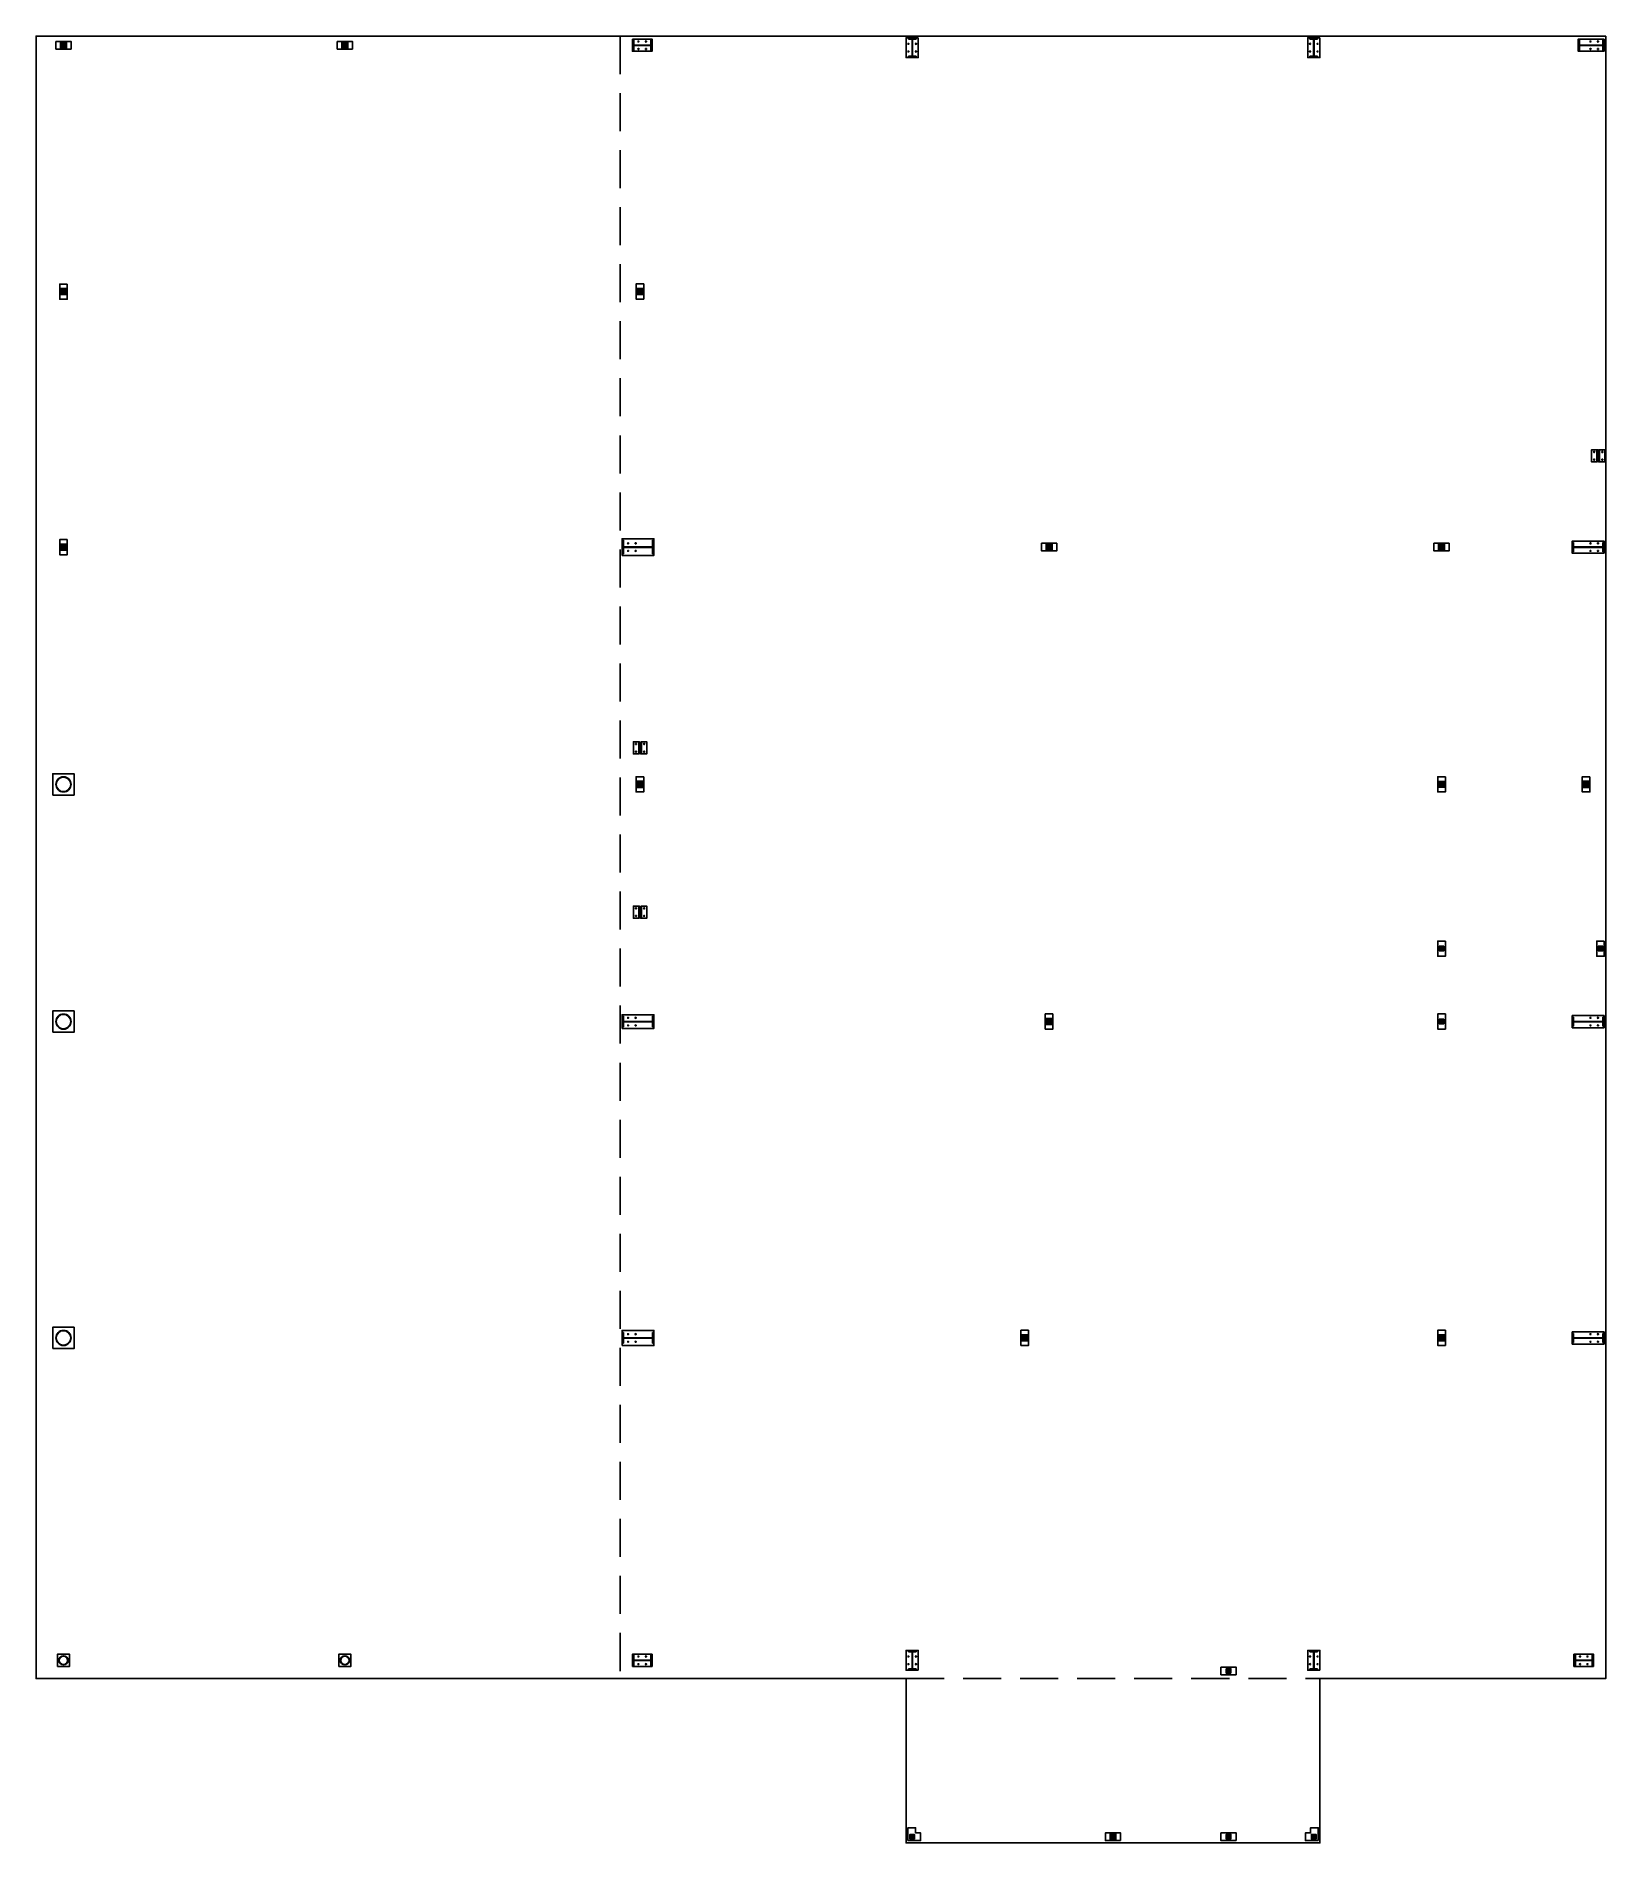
# Model space of a CAD drawing. Header units: inches. Extents: x -46 to 986, y -1176 to 12.
import ezdxf

# ---------------------------------------------------------------- set-up
doc = ezdxf.new("R2010")
doc.units = ezdxf.units.IN
doc.header["$MEASUREMENT"] = 0
doc.linetypes.add('HIDDEN', pattern=[0.375, 0.25, -0.125])
for name, color, linetype in [('Anchor_Bolt_Plan_AnBolt', 131, 'CONTINUOUS'), ('Anchor_Bolt_Plan_BP', 131, 'CONTINUOUS'), ('Anchor_Bolt_Plan_GB', 131, 'CONTINUOUS'), ('Anchor_Bolt_Plan_HSS', 131, 'CONTINUOUS'), ('Anchor_Bolt_Plan_SteelCol', 131, 'CONTINUOUS'), ('Architectural_Floor_Plan_Wall', 251, 'CONTINUOUS')]:
    doc.layers.add(name, color=color, linetype=linetype)

msp = doc.modelspace()

# ---------------------------------------------------------------- hatches: boundary and pattern name
at = {"layer": 'Anchor_Bolt_Plan_HSS'}
for points in [[(-26.1, 4.2), (-26.1, 8.2), (-30.1, 8.2), (-30.1, 4.2)], [(158.9, 4.2), (158.9, 8.2), (154.9, 8.2), (154.9, 4.2)], [(-26.1, -157.8), (-26.1, -153.8), (-30.1, -153.8), (-30.1, -157.8)], [(352.9, -157.8), (352.9, -153.8), (348.9, -153.8), (348.9, -157.8)], [(-26.1, -325.8), (-26.1, -321.8), (-30.1, -321.8), (-30.1, -325.8)], [(879.9, -325.8), (879.9, -321.8), (875.9, -321.8), (875.9, -325.8)], [(352.9, -481.8), (352.9, -477.8), (348.9, -477.8), (348.9, -481.8)], [(879.8, -481.7), (879.8, -477.9), (876.1, -477.9), (876.1, -481.7)], [(974.9, -481.8), (974.9, -477.8), (970.9, -477.8), (970.9, -481.8)], [(876.4, -589.3), (879.4, -589.3), (879.4, -586.3), (876.4, -586.3)], [(980.9, -589.3), (983.9, -589.3), (983.9, -586.3), (980.9, -586.3)], [(621.9, -637.8), (621.9, -633.8), (617.9, -633.8), (617.9, -637.8)], [(876.4, -637.2), (879.4, -637.2), (879.4, -634.2), (876.4, -634.2)], [(605.9, -845.8), (605.9, -841.8), (601.9, -841.8), (601.9, -845.8)], [(879.9, -845.8), (879.9, -841.8), (875.9, -841.8), (875.9, -845.8)], [(739.4, -1064.3), (739.4, -1061.3), (736.4, -1061.3), (736.4, -1064.3)], [(531.4, -1173.3), (531.4, -1170.3), (528.4, -1170.3), (528.4, -1173.3)], [(663.8, -1173.7), (663.8, -1169.9), (660.1, -1169.9), (660.1, -1173.7)], [(739.4, -1173.3), (739.4, -1170.3), (736.4, -1170.3), (736.4, -1173.3)], [(795.4, -1173.3), (795.4, -1170.3), (792.4, -1170.3), (792.4, -1173.3)]]:
    msp.add_hatch(color=256, dxfattribs=at).paths.add_polyline_path(points)
at = {"layer": 'Anchor_Bolt_Plan_SteelCol'}
msp.add_hatch(color=256, dxfattribs=at).paths.add_polyline_path([(621.9, -325.8), (621.9, -321.8), (617.9, -321.8), (617.9, -325.8)])

# ---------------------------------------------------------------- linework, layer by layer
at = {"layer": 'Anchor_Bolt_Plan_AnBolt'}
for centre in [(349.9, 8.7), (349.9, 3.7), (354.9, 8.7), (354.9, 3.7), (527.4, 7.1), (527.4, 2.1), (532.4, 7.1), (532.4, 2.1), (791.4, 7.1), (791.4, 2.1), (796.4, 7.1), (796.4, 2.1), (975.8, 8.7), (975.8, 3.7), (980.8, 8.7), (980.8, 3.7), (978.2, -261.3), (983.6, -261.3), (978.2, -266.3), (983.6, -266.3), (343.1, -321.3), (343.1, -326.3), (348.1, -321.3), (348.1, -326.3), (975.8, -321.3), (975.8, -326.3), (980.8, -321.3), (980.8, -326.3), (348.3, -453.3), (348.3, -458.3), (353.7, -453.3), (353.7, -458.3), (348.3, -561.3), (348.3, -566.3), (353.7, -561.3), (353.7, -566.3), (343.1, -633.3), (343.1, -638.3), (348.1, -633.3), (348.1, -638.3), (975.8, -633.3), (975.8, -638.3), (980.8, -633.3), (980.8, -638.3), (343.1, -841.3), (348.1, -841.3), (975.8, -841.3), (980.8, -841.3), (343.1, -846.3), (348.1, -846.3), (975.8, -846.3), (980.8, -846.3), (349.9, -1053.3), (354.9, -1053.3), (527.4, -1053.3), (532.4, -1053.3), (791.4, -1053.3), (796.4, -1053.3), (968.9, -1053.3), (973.9, -1053.3), (349.9, -1058.3), (354.9, -1058.3), (527.4, -1058.3), (532.4, -1058.3), (791.4, -1058.3), (796.4, -1058.3), (968.9, -1058.3), (973.9, -1058.3)]:
    msp.add_circle(centre, 0.375, dxfattribs=at)
at = {"layer": 'Anchor_Bolt_Plan_BP'}
for p, q in [((980, -267.8), (980, -259.8)), ((981.7, -267.8), (981.7, -259.8)), ((350.1, -459.8), (350.1, -451.8)), ((351.9, -459.8), (351.9, -451.8)), ((350.1, -567.8), (350.1, -559.8)), ((351.9, -567.8), (351.9, -559.8))]:
    msp.add_line(p, q, dxfattribs=at)
for points in [[(-33.1, 8.7), (-23.1, 8.7), (-23.1, 3.7), (-33.1, 3.7)], [(151.9, 8.7), (161.9, 8.7), (161.9, 3.7), (151.9, 3.7)], [(345.9, 10.2), (345.9, 2.2), (358.9, 2.2), (358.9, 10.2)], [(533.9, 11.1), (525.9, 11.1), (525.9, -1.9), (533.9, -1.9)], [(797.9, 11.1), (789.9, 11.1), (789.9, -1.9), (797.9, -1.9)], [(984.8, 10.2), (984.8, 2.2), (967.8, 2.2), (967.8, 10.2)], [(-25.6, -150.8), (-25.6, -160.8), (-30.6, -160.8), (-30.6, -150.8)], [(353.4, -150.7), (353.4, -160.7), (348.4, -160.7), (348.4, -150.7)], [(980.5, -267.8), (980.5, -259.8), (976.5, -259.8), (976.5, -267.8)], [(981.2, -259.8), (985.2, -259.8), (985.2, -267.8), (981.2, -267.8)], [(-25.6, -318.8), (-25.6, -328.8), (-30.6, -328.8), (-30.6, -318.8)], [(339.1, -329.3), (339.1, -318.3), (360.1, -318.3), (360.1, -329.3)], [(984.8, -327.8), (984.8, -319.8), (963.8, -319.8), (963.8, -327.8)], [(614.9, -321.3), (624.9, -321.3), (624.9, -326.3), (614.9, -326.3)], [(872.9, -321.3), (882.9, -321.3), (882.9, -326.3), (872.9, -326.3)], [(350.6, -459.8), (350.6, -451.8), (346.6, -451.8), (346.6, -459.8)], [(351.4, -451.8), (355.4, -451.8), (355.4, -459.8), (351.4, -459.8)], [(-35.1, -486.8), (-21.1, -486.8), (-21.1, -472.8), (-35.1, -472.8)], [(353.4, -474.8), (353.4, -484.8), (348.4, -484.8), (348.4, -474.8)], [(880.4, -474.8), (880.4, -484.8), (875.4, -484.8), (875.4, -474.8)], [(975.4, -474.8), (975.4, -484.8), (970.4, -484.8), (970.4, -474.8)], [(350.6, -567.8), (350.6, -559.8), (346.6, -559.8), (346.6, -567.8)], [(351.4, -559.8), (355.4, -559.8), (355.4, -567.8), (351.4, -567.8)], [(880.4, -582.8), (880.4, -592.8), (875.4, -592.8), (875.4, -582.8)], [(984.9, -582.8), (984.9, -592.8), (979.9, -592.8), (979.9, -582.8)], [(-35.1, -642.8), (-21.1, -642.8), (-21.1, -628.8), (-35.1, -628.8)], [(339.1, -640.3), (339.1, -631.3), (360.1, -631.3), (360.1, -640.3)], [(622.4, -630.7), (622.4, -640.7), (617.4, -640.7), (617.4, -630.7)], [(880.4, -630.7), (880.4, -640.7), (875.4, -640.7), (875.4, -630.7)], [(984.8, -639.8), (984.8, -631.8), (963.8, -631.8), (963.8, -639.8)], [(-35.1, -850.8), (-21.1, -850.8), (-21.1, -836.8), (-35.1, -836.8)], [(339.1, -848.8), (339.1, -838.8), (360.1, -838.8), (360.1, -848.8)], [(606.4, -838.7), (606.4, -848.7), (601.4, -848.7), (601.4, -838.7)], [(880.4, -838.7), (880.4, -848.7), (875.4, -848.7), (875.4, -838.7)], [(984.8, -847.8), (984.8, -839.8), (963.8, -839.8), (963.8, -847.8)], [(-32.1, -1059.8), (-24.1, -1059.8), (-24.1, -1051.8), (-32.1, -1051.8)], [(152.9, -1059.8), (160.9, -1059.8), (160.9, -1051.8), (152.9, -1051.8)], [(345.9, -1059.8), (345.9, -1051.8), (358.9, -1051.8), (358.9, -1059.8)], [(533.9, -1062.3), (525.9, -1062.3), (525.9, -1049.3), (533.9, -1049.3)], [(797.9, -1062.3), (789.9, -1062.3), (789.9, -1049.3), (797.9, -1049.3)], [(977.9, -1059.8), (977.9, -1051.8), (964.9, -1051.8), (964.9, -1059.8)], [(742.9, -1065.3), (732.9, -1065.3), (732.9, -1060.3), (742.9, -1060.3)], [(527.1, -1174.3), (535.4, -1174.3), (535.4, -1169.3), (532.1, -1169.3), (532.1, -1165.9), (527.1, -1165.9)], [(666.9, -1174.3), (656.9, -1174.3), (656.9, -1169.3), (666.9, -1169.3)], [(742.9, -1174.3), (732.9, -1174.3), (732.9, -1169.3), (742.9, -1169.3)], [(796.8, -1174.3), (788.4, -1174.3), (788.4, -1169.3), (791.8, -1169.3), (791.8, -1165.9), (796.8, -1165.9)]]:
    msp.add_lwpolyline(points, close=True, dxfattribs=at)
at = {"layer": 'Anchor_Bolt_Plan_GB', "linetype": 'HIDDEN', "ltscale": 100}
for p, q in [((337.9, 12.2), (337.9, -1067.8)), ((525.9, -1067.8), (797.9, -1067.8))]:
    msp.add_line(p, q, dxfattribs=at)
at = {"layer": 'Anchor_Bolt_Plan_GB'}
msp.add_line((363.9, -1067.8), (472.9, -1067.8), dxfattribs=at)
msp.add_lwpolyline([(985.9, 12.2), (337.9, 12.2), (-46.1, 12.2), (-46.1, -1067.8), (337.9, -1067.8), (525.9, -1067.8), (525.9, -1175.8), (797.9, -1175.8), (797.9, -1067.8), (985.9, -1067.8)], close=True, dxfattribs=at)
at = {"layer": 'Anchor_Bolt_Plan_HSS'}
for points in [[(876.4, -589.3), (879.4, -589.3), (879.4, -586.3), (876.4, -586.3)], [(980.9, -589.3), (983.9, -589.3), (983.9, -586.3), (980.9, -586.3)], [(876.4, -637.2), (879.4, -637.2), (879.4, -634.2), (876.4, -634.2)], [(739.4, -1064.3), (739.4, -1061.3), (736.4, -1061.3), (736.4, -1064.3)], [(528.4, -1173.3), (528.4, -1170.3), (531.4, -1170.3), (531.4, -1173.3)], [(739.4, -1173.3), (739.4, -1170.3), (736.4, -1170.3), (736.4, -1173.3)], [(795.4, -1173.3), (795.4, -1170.3), (792.4, -1170.3), (792.4, -1173.3)]]:
    msp.add_lwpolyline(points, close=True, dxfattribs=at)
for centre, radius in [((-28.1, -479.8), 5), ((-28.1, -479.8), 4.75), ((-28.1, -635.8), 5), ((-28.1, -635.8), 4.75), ((-28.1, -843.8), 5), ((-28.1, -843.8), 4.75), ((-28.1, -1055.8), 3), ((-28.1, -1055.8), 2.75), ((156.9, -1055.8), 3), ((156.9, -1055.8), 2.75)]:
    msp.add_circle(centre, radius, dxfattribs=at)
at = {"layer": 'Anchor_Bolt_Plan_SteelCol'}
for p, q in [((346.9, 9.7), (346.4, 9.7)), ((346.4, 9.7), (346.9, 9.7)), ((346.4, 9.7), (346.4, 2.7)), ((346.4, 2.7), (346.9, 2.7)), ((346.4, 2.7), (346.9, 2.7)), ((346.9, 9.7), (346.9, 6.3)), ((346.9, 6.3), (358, 6.3)), ((346.9, 6), (346.9, 2.7)), ((346.9, 6), (358, 6)), ((358, 9.7), (358.4, 9.7)), ((358, 9.7), (358, 6.3)), ((358, 6), (358, 2.7)), ((358, 2.7), (358.4, 2.7)), ((358.4, 9.7), (358.4, 2.7)), ((527.4, 10.6), (527.4, 10.1)), ((527.4, 10.6), (527.4, 10.1)), ((532.4, 10.6), (527.4, 10.6)), ((529.8, 10.1), (527.4, 10.1)), ((529.8, 10.1), (529.8, -1)), ((530.1, 10.1), (530.1, -1)), ((532.4, 10.1), (530.1, 10.1)), ((532.4, 10.1), (532.4, 10.6)), ((532.4, 10.6), (532.4, 10.1)), ((791.4, 10.6), (791.4, 10.1)), ((791.4, 10.6), (791.4, 10.1)), ((796.4, 10.6), (791.4, 10.6)), ((793.8, 10.1), (791.4, 10.1)), ((793.8, 10.1), (793.8, -1)), ((794.1, 10.1), (794.1, -1)), ((796.4, 10.1), (794.1, 10.1)), ((796.4, 10.1), (796.4, 10.6)), ((796.4, 10.6), (796.4, 10.1)), ((968.7, 9.7), (968.3, 9.7)), ((968.3, 9.7), (968.3, 2.7)), ((968.7, 2.7), (968.3, 2.7)), ((968.7, 9.7), (968.7, 6.3)), ((983.9, 6.3), (968.7, 6.3)), ((968.7, 6), (968.7, 2.7)), ((983.9, 6), (968.7, 6)), ((983.9, 9.7), (984.3, 9.7)), ((983.9, 9.7), (983.9, 6.3)), ((984.3, 9.7), (983.9, 9.7)), ((983.9, 6), (983.9, 2.7)), ((984.3, 2.7), (983.9, 2.7)), ((984.3, 2.7), (983.9, 2.7)), ((984.3, 9.7), (984.3, 2.7)), ((529.8, -1), (527.4, -1)), ((527.4, -1), (527.4, -1.4)), ((532.4, -1.4), (527.4, -1.4)), ((532.4, -1), (530.1, -1)), ((532.4, -1), (532.4, -1.4)), ((793.8, -1), (791.4, -1)), ((791.4, -1), (791.4, -1.4)), ((796.4, -1.4), (791.4, -1.4)), ((796.4, -1), (794.1, -1)), ((796.4, -1), (796.4, -1.4)), ((339.6, -319.3), (340, -319.3)), ((339.6, -319.3), (340, -319.3)), ((339.6, -328.3), (339.6, -319.3)), ((340, -323.7), (340, -319.3)), ((359.1, -323.7), (359.1, -319.3)), ((359.1, -319.3), (359.6, -319.3)), ((359.6, -328.3), (359.6, -319.3)), ((340, -328.3), (339.6, -328.3)), ((339.6, -328.3), (340, -328.3)), ((340, -323.7), (359.1, -323.7)), ((340, -324), (359.1, -324)), ((340, -328.3), (340, -324)), ((359.1, -328.3), (359.1, -324)), ((359.1, -328.3), (359.6, -328.3)), ((964.7, -320.8), (964.3, -320.8)), ((964.3, -326.8), (964.3, -320.8)), ((964.7, -326.8), (964.3, -326.8)), ((964.7, -323.7), (964.7, -320.8)), ((983.9, -323.7), (964.7, -323.7)), ((983.9, -324), (964.7, -324)), ((964.7, -326.8), (964.7, -324)), ((984.3, -320.8), (983.9, -320.8)), ((983.9, -323.7), (983.9, -320.8)), ((984.3, -320.8), (983.9, -320.8)), ((983.9, -326.8), (983.9, -324)), ((983.9, -326.8), (984.3, -326.8)), ((984.3, -326.8), (983.9, -326.8)), ((984.3, -326.8), (984.3, -320.8)), ((339.6, -632.3), (340, -632.3)), ((339.6, -632.3), (340, -632.3)), ((339.6, -639.3), (339.6, -632.3)), ((340, -639.3), (339.6, -639.3)), ((339.6, -639.3), (340, -639.3)), ((340, -635.7), (340, -632.3)), ((340, -635.7), (359.1, -635.7)), ((340, -636), (359.1, -636)), ((340, -639.3), (340, -636)), ((359.1, -635.7), (359.1, -632.3)), ((359.1, -632.3), (359.6, -632.3)), ((359.1, -639.3), (359.1, -636)), ((359.1, -639.3), (359.6, -639.3)), ((359.6, -639.3), (359.6, -632.3)), ((964.7, -632.8), (964.3, -632.8)), ((964.3, -638.8), (964.3, -632.8)), ((964.7, -638.8), (964.3, -638.8)), ((964.7, -635.7), (964.7, -632.8)), ((983.9, -635.7), (964.7, -635.7)), ((983.9, -636), (964.7, -636)), ((964.7, -638.8), (964.7, -636)), ((984.3, -632.8), (983.9, -632.8)), ((983.9, -635.7), (983.9, -632.8)), ((984.3, -632.8), (983.9, -632.8)), ((983.9, -638.8), (983.9, -636)), ((983.9, -638.8), (984.3, -638.8)), ((984.3, -638.8), (983.9, -638.8)), ((984.3, -638.8), (984.3, -632.8)), ((339.6, -840.3), (340, -840.3)), ((339.6, -840.3), (340, -840.3)), ((339.6, -847.3), (339.6, -840.3)), ((340, -843.7), (340, -840.3)), ((359.1, -843.7), (359.1, -840.3)), ((359.1, -840.3), (359.6, -840.3)), ((359.6, -847.3), (359.6, -840.3)), ((964.7, -840.8), (964.3, -840.8)), ((964.3, -846.8), (964.3, -840.8)), ((964.7, -843.7), (964.7, -840.8)), ((984.3, -840.8), (983.9, -840.8)), ((983.9, -843.7), (983.9, -840.8)), ((984.3, -840.8), (983.9, -840.8)), ((984.3, -846.8), (984.3, -840.8)), ((340, -847.3), (339.6, -847.3)), ((339.6, -847.3), (340, -847.3)), ((340, -843.7), (359.1, -843.7)), ((340, -844), (359.1, -844)), ((340, -847.3), (340, -844)), ((359.1, -847.3), (359.1, -844)), ((359.1, -847.3), (359.6, -847.3)), ((964.7, -846.8), (964.3, -846.8)), ((983.9, -843.7), (964.7, -843.7)), ((983.9, -844), (964.7, -844)), ((964.7, -846.8), (964.7, -844)), ((983.9, -846.8), (983.9, -844)), ((983.9, -846.8), (984.3, -846.8)), ((984.3, -846.8), (983.9, -846.8)), ((346.4, -1052.3), (346.9, -1052.3)), ((346.4, -1052.3), (346.9, -1052.3)), ((346.4, -1059.3), (346.4, -1052.3)), ((346.9, -1055.7), (346.9, -1052.3)), ((346.9, -1055.7), (358, -1055.7)), ((346.9, -1056), (358, -1056)), ((346.9, -1059.3), (346.9, -1056)), ((358, -1055.7), (358, -1052.3)), ((358, -1052.3), (358.4, -1052.3)), ((358, -1059.3), (358, -1056)), ((358.4, -1059.3), (358.4, -1052.3)), ((527.4, -1050.2), (527.4, -1049.8)), ((532.4, -1049.8), (527.4, -1049.8)), ((529.8, -1050.2), (527.4, -1050.2)), ((529.8, -1061.4), (529.8, -1050.2)), ((530.1, -1061.4), (530.1, -1050.2)), ((532.4, -1050.2), (530.1, -1050.2)), ((532.4, -1050.2), (532.4, -1049.8)), ((791.4, -1050.2), (791.4, -1049.8)), ((796.4, -1049.8), (791.4, -1049.8)), ((793.8, -1050.2), (791.4, -1050.2)), ((793.8, -1061.4), (793.8, -1050.2)), ((794.1, -1061.4), (794.1, -1050.2)), ((796.4, -1050.2), (794.1, -1050.2)), ((796.4, -1050.2), (796.4, -1049.8)), ((965.9, -1052.3), (965.4, -1052.3)), ((965.4, -1059.3), (965.4, -1052.3)), ((965.9, -1055.7), (965.9, -1052.3)), ((977, -1055.7), (965.9, -1055.7)), ((977, -1056), (965.9, -1056)), ((965.9, -1059.3), (965.9, -1056)), ((977.4, -1052.3), (977, -1052.3)), ((977, -1055.7), (977, -1052.3)), ((977.4, -1052.3), (977, -1052.3)), ((977, -1059.3), (977, -1056)), ((977.4, -1059.3), (977.4, -1052.3)), ((346.9, -1059.3), (346.4, -1059.3)), ((346.4, -1059.3), (346.9, -1059.3)), ((358, -1059.3), (358.4, -1059.3)), ((527.4, -1061.8), (527.4, -1061.4)), ((529.8, -1061.4), (527.4, -1061.4)), ((527.4, -1061.8), (527.4, -1061.4)), ((532.4, -1061.8), (527.4, -1061.8)), ((532.4, -1061.4), (530.1, -1061.4)), ((532.4, -1061.4), (532.4, -1061.8)), ((532.4, -1061.8), (532.4, -1061.4)), ((791.4, -1061.8), (791.4, -1061.4)), ((793.8, -1061.4), (791.4, -1061.4)), ((791.4, -1061.8), (791.4, -1061.4)), ((796.4, -1061.8), (791.4, -1061.8)), ((796.4, -1061.4), (794.1, -1061.4)), ((796.4, -1061.4), (796.4, -1061.8)), ((796.4, -1061.8), (796.4, -1061.4)), ((965.9, -1059.3), (965.4, -1059.3)), ((977, -1059.3), (977.4, -1059.3)), ((977.4, -1059.3), (977, -1059.3))]:
    msp.add_line(p, q, dxfattribs=at)
for points in [[(-30.1, 4.2), (-26.1, 4.2), (-26.1, 8.2), (-30.1, 8.2)], [(154.9, 4.2), (158.9, 4.2), (158.9, 8.2), (154.9, 8.2)], [(-30.1, -157.8), (-26.1, -157.8), (-26.1, -153.8), (-30.1, -153.8)], [(348.9, -157.8), (352.9, -157.8), (352.9, -153.8), (348.9, -153.8)], [(-30.1, -325.8), (-26.1, -325.8), (-26.1, -321.8), (-30.1, -321.8)], [(617.9, -325.8), (621.9, -325.8), (621.9, -321.8), (617.9, -321.8)], [(875.9, -325.8), (879.9, -325.8), (879.9, -321.8), (875.9, -321.8)], [(348.9, -481.8), (352.9, -481.8), (352.9, -477.8), (348.9, -477.8)], [(876.1, -481.7), (879.8, -481.7), (879.8, -477.9), (876.1, -477.9)], [(970.9, -481.8), (974.9, -481.8), (974.9, -477.8), (970.9, -477.8)], [(617.9, -637.8), (621.9, -637.8), (621.9, -633.8), (617.9, -633.8)], [(601.9, -845.8), (605.9, -845.8), (605.9, -841.8), (601.9, -841.8)], [(875.9, -845.8), (879.9, -845.8), (879.9, -841.8), (875.9, -841.8)], [(660.1, -1173.7), (663.8, -1173.7), (663.8, -1169.9), (660.1, -1169.9)]]:
    msp.add_lwpolyline(points, close=True, dxfattribs=at)
for points in [[(358, 2.7), (358.4, 2.7), (358.4, 9.7), (358, 9.7)], [(968.7, 2.7), (968.3, 2.7), (968.3, 9.7), (968.7, 9.7)], [(527.4, -1), (527.4, -1.4), (532.4, -1.4), (532.4, -1)], [(791.4, -1), (791.4, -1.4), (796.4, -1.4), (796.4, -1)], [(359.1, -319.3), (359.6, -319.3), (359.6, -328.3), (359.1, -328.3)], [(964.7, -320.8), (964.3, -320.8), (964.3, -326.8), (964.7, -326.8)], [(359.1, -632.3), (359.6, -632.3), (359.6, -639.3), (359.1, -639.3)], [(964.7, -632.8), (964.3, -632.8), (964.3, -638.8), (964.7, -638.8)], [(359.1, -840.3), (359.6, -840.3), (359.6, -847.3), (359.1, -847.3)], [(964.7, -840.8), (964.3, -840.8), (964.3, -846.8), (964.7, -846.8)], [(358, -1052.3), (358.4, -1052.3), (358.4, -1059.3), (358, -1059.3)], [(527.4, -1050.2), (527.4, -1049.8), (532.4, -1049.8), (532.4, -1050.2)], [(791.4, -1050.2), (791.4, -1049.8), (796.4, -1049.8), (796.4, -1050.2)], [(965.9, -1052.3), (965.4, -1052.3), (965.4, -1059.3), (965.9, -1059.3)]]:
    msp.add_lwpolyline(points, dxfattribs=at)
at = {"layer": 'Architectural_Floor_Plan_Wall'}
msp.add_line((-46.1, -1061.3), (-46.1, -1067.8), dxfattribs=at)

doc.saveas('drawing.dxf')
